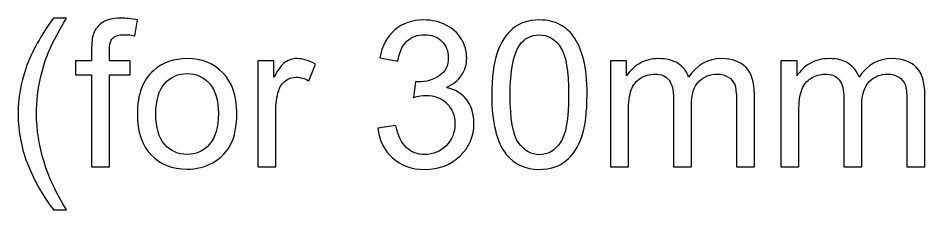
# Model space of a CAD drawing. Header units: centimetres. Extents: x 16 to 194, y -201 to 17.
# Drawn here: x 65.52 to 76.77, y -35.93 to -33.54 of the extents above; entities that cross this region are included whole.
import ezdxf

# ---------------------------------------------------------------- set-up
doc = ezdxf.new("R2010")
doc.units = ezdxf.units.CM
doc.header["$MEASUREMENT"] = 0
doc.layers.add('Layer 1', color=7, linetype='Continuous')

msp = doc.modelspace()

# ---------------------------------------------------------------- linework, layer by layer
at = {"layer": 'Layer 1', "color": 250}
for points, knots in [([(65.95487, -35.92573), (65.8321, -35.77037), (65.72796, -35.58876), (65.64287, -35.38048), (65.55778, -35.1722), (65.51545, -34.9563), (65.51545, -34.7332), (65.51545, -34.53635), (65.5472, -34.34797), (65.6107, -34.16805), (65.68521, -33.95892), (65.79993, -33.75064), (65.95487, -33.54321), (65.95487, -33.54321), (66.11489, -33.54321), (66.11489, -33.54321), (66.01498, -33.71508), (65.94852, -33.83785), (65.91635, -33.91151), (65.86597, -34.02539), (65.82618, -34.14434), (65.79739, -34.26838), (65.76183, -34.4229), (65.74405, -34.57826), (65.74405, -34.73447), (65.74405, -35.13198), (65.86766, -35.52907), (66.11489, -35.92573), (66.11489, -35.92573), (65.95487, -35.92573), (65.95487, -35.92573)], [0, 0, 0, 0, 0.1, 0.1, 0.1, 0.2, 0.2, 0.2, 0.3, 0.3, 0.3, 0.4, 0.4, 0.4, 0.5, 0.5, 0.5, 0.6, 0.6, 0.6, 0.7, 0.7, 0.7, 0.8, 0.8, 0.8, 0.9, 0.9, 0.9, 1, 1, 1, 1]), ([(66.42731, -35.39233), (66.42731, -35.39233), (66.42731, -34.24679), (66.42731, -34.24679), (66.42731, -34.24679), (66.22919, -34.24679), (66.22919, -34.24679), (66.22919, -34.24679), (66.22919, -34.07407), (66.22919, -34.07407), (66.22919, -34.07407), (66.42731, -34.07407), (66.42731, -34.07407), (66.42731, -34.07407), (66.42731, -33.93437), (66.42731, -33.93437), (66.42731, -33.84589), (66.43493, -33.78028), (66.45059, -33.73752), (66.47218, -33.67995), (66.50944, -33.63296), (66.56362, -33.59697), (66.61739, -33.56099), (66.69316, -33.54321), (66.79053, -33.54321), (66.85361, -33.54321), (66.92303, -33.55083), (66.99923, -33.56565), (66.99923, -33.56565), (66.96579, -33.76123), (66.96579, -33.76123), (66.91922, -33.75318), (66.87562, -33.74895), (66.83413, -33.74895), (66.7664, -33.74895), (66.71856, -33.76334), (66.6902, -33.79213), (66.66226, -33.82092), (66.64829, -33.87468), (66.64829, -33.95342), (66.64829, -33.95342), (66.64829, -34.07407), (66.64829, -34.07407), (66.64829, -34.07407), (66.90483, -34.07407), (66.90483, -34.07407), (66.90483, -34.07407), (66.90483, -34.24679), (66.90483, -34.24679), (66.90483, -34.24679), (66.65083, -34.24679), (66.65083, -34.24679), (66.65083, -34.24679), (66.65083, -35.39233), (66.65083, -35.39233), (66.65083, -35.39233), (66.42731, -35.39233), (66.42731, -35.39233)], [0, 0, 0, 0, 0.05263158, 0.05263158, 0.05263158, 0.10526316, 0.10526316, 0.10526316, 0.15789474, 0.15789474, 0.15789474, 0.21052632, 0.21052632, 0.21052632, 0.26315789, 0.26315789, 0.26315789, 0.31578947, 0.31578947, 0.31578947, 0.36842105, 0.36842105, 0.36842105, 0.42105263, 0.42105263, 0.42105263, 0.47368421, 0.47368421, 0.47368421, 0.52631579, 0.52631579, 0.52631579, 0.57894737, 0.57894737, 0.57894737, 0.63157895, 0.63157895, 0.63157895, 0.68421053, 0.68421053, 0.68421053, 0.73684211, 0.73684211, 0.73684211, 0.78947368, 0.78947368, 0.78947368, 0.84210526, 0.84210526, 0.84210526, 0.89473684, 0.89473684, 0.89473684, 0.94736842, 0.94736842, 0.94736842, 1, 1, 1, 1]), ([(69.98289, -34.90973), (69.98289, -34.90973), (70.20641, -34.87925), (70.20641, -34.87925), (70.23223, -35.00625), (70.27541, -35.09769), (70.3368, -35.15357), (70.39818, -35.20945), (70.47353, -35.23739), (70.56286, -35.23739), (70.66869, -35.23739), (70.75801, -35.20098), (70.82998, -35.12817), (70.90195, -35.05536), (70.93793, -34.96519), (70.93793, -34.85766), (70.93793, -34.75521), (70.90449, -34.67055), (70.83718, -34.60366), (70.77029, -34.5372), (70.6852, -34.50375), (70.58148, -34.50375), (70.53915, -34.50375), (70.48666, -34.51222), (70.42358, -34.52873), (70.42358, -34.52873), (70.44856, -34.33315), (70.44856, -34.33315), (70.46337, -34.33484), (70.47565, -34.33569), (70.48454, -34.33569), (70.58021, -34.33569), (70.66573, -34.31071), (70.74235, -34.26118), (70.81855, -34.21165), (70.85665, -34.13545), (70.85665, -34.03258), (70.85665, -33.95088), (70.82871, -33.88315), (70.77325, -33.82938), (70.7178, -33.77562), (70.64625, -33.74895), (70.55862, -33.74895), (70.47142, -33.74895), (70.39903, -33.77647), (70.34103, -33.8315), (70.28303, -33.88653), (70.24578, -33.96908), (70.22927, -34.07915), (70.22927, -34.07915), (70.00575, -34.03851), (70.00575, -34.03851), (70.03327, -33.88865), (70.09507, -33.77223), (70.19202, -33.68968), (70.28854, -33.60713), (70.40919, -33.56607), (70.55312, -33.56607), (70.65218, -33.56607), (70.74362, -33.58724), (70.82702, -33.62999), (70.91084, -33.67233), (70.97476, -33.73032), (71.01879, -33.80356), (71.06324, -33.87722), (71.08525, -33.95511), (71.08525, -34.03766), (71.08525, -34.11598), (71.06408, -34.1871), (71.02217, -34.25145), (70.97984, -34.31579), (70.91719, -34.36702), (70.83464, -34.40512), (70.94216, -34.42967), (71.02556, -34.48132), (71.08525, -34.55963), (71.14452, -34.63753), (71.17415, -34.73574), (71.17415, -34.853), (71.17415, -35.01175), (71.11615, -35.1468), (71.00058, -35.25729), (70.88459, -35.36778), (70.73812, -35.42281), (70.56116, -35.42281), (70.40157, -35.42281), (70.26906, -35.37497), (70.16365, -35.27972), (70.05782, -35.18447), (69.99771, -35.06128), (69.98289, -34.90973)], [0, 0, 0, 0, 0.03333333, 0.03333333, 0.03333333, 0.06666667, 0.06666667, 0.06666667, 0.1, 0.1, 0.1, 0.13333333, 0.13333333, 0.13333333, 0.16666667, 0.16666667, 0.16666667, 0.2, 0.2, 0.2, 0.23333333, 0.23333333, 0.23333333, 0.26666667, 0.26666667, 0.26666667, 0.3, 0.3, 0.3, 0.33333333, 0.33333333, 0.33333333, 0.36666667, 0.36666667, 0.36666667, 0.4, 0.4, 0.4, 0.43333333, 0.43333333, 0.43333333, 0.46666667, 0.46666667, 0.46666667, 0.5, 0.5, 0.5, 0.53333333, 0.53333333, 0.53333333, 0.56666667, 0.56666667, 0.56666667, 0.6, 0.6, 0.6, 0.63333333, 0.63333333, 0.63333333, 0.66666667, 0.66666667, 0.66666667, 0.7, 0.7, 0.7, 0.73333333, 0.73333333, 0.73333333, 0.76666667, 0.76666667, 0.76666667, 0.8, 0.8, 0.8, 0.83333333, 0.83333333, 0.83333333, 0.86666667, 0.86666667, 0.86666667, 0.9, 0.9, 0.9, 0.93333333, 0.93333333, 0.93333333, 0.96666667, 0.96666667, 0.96666667, 1, 1, 1, 1]), ([(71.39555, -34.49486), (71.39555, -34.28023), (71.41756, -34.10667), (71.46159, -33.97543), (71.50604, -33.84378), (71.57166, -33.7426), (71.65886, -33.6719), (71.74565, -33.60121), (71.85529, -33.56607), (71.98737, -33.56607), (72.08474, -33.56607), (72.17025, -33.58554), (72.24433, -33.62491), (72.31799, -33.66428), (72.37895, -33.72101), (72.42637, -33.79509), (72.47378, -33.86875), (72.51103, -33.95892), (72.53813, -34.06518), (72.56564, -34.17144), (72.57919, -34.31495), (72.57919, -34.49486), (72.57919, -34.70822), (72.55718, -34.88094), (72.51357, -35.01218), (72.46997, -35.14383), (72.40435, -35.24501), (72.31715, -35.31613), (72.23036, -35.38725), (72.1203, -35.42281), (71.98737, -35.42281), (71.81253, -35.42281), (71.67495, -35.36058), (71.57504, -35.2357), (71.45524, -35.0833), (71.39555, -34.83649), (71.39555, -34.49486)], [0, 0, 0, 0, 0.08333333, 0.08333333, 0.08333333, 0.16666667, 0.16666667, 0.16666667, 0.25, 0.25, 0.25, 0.33333333, 0.33333333, 0.33333333, 0.41666667, 0.41666667, 0.41666667, 0.5, 0.5, 0.5, 0.58333333, 0.58333333, 0.58333333, 0.66666667, 0.66666667, 0.66666667, 0.75, 0.75, 0.75, 0.83333333, 0.83333333, 0.83333333, 0.91666667, 0.91666667, 0.91666667, 1, 1, 1, 1]), ([(71.62415, -34.49571), (71.62415, -34.79501), (71.65886, -34.99397), (71.72871, -35.09219), (71.79856, -35.19082), (71.88492, -35.23993), (71.98737, -35.23993), (72.08982, -35.23993), (72.17618, -35.1904), (72.24603, -35.09176), (72.31588, -34.9927), (72.35059, -34.79416), (72.35059, -34.49571), (72.35059, -34.19641), (72.31588, -33.99745), (72.24603, -33.89923), (72.1766, -33.8006), (72.08939, -33.75149), (71.98483, -33.75149), (71.88238, -33.75149), (71.80026, -33.79509), (71.73887, -33.88188), (71.66225, -33.99237), (71.62415, -34.19726), (71.62415, -34.49571)], [0, 0, 0, 0, 0.125, 0.125, 0.125, 0.25, 0.25, 0.25, 0.375, 0.375, 0.375, 0.5, 0.5, 0.5, 0.625, 0.625, 0.625, 0.75, 0.75, 0.75, 0.875, 0.875, 0.875, 1, 1, 1, 1]), ([(66.99585, -34.7332), (66.99585, -34.48978), (67.06358, -34.30944), (67.19947, -34.19218), (67.3125, -34.09481), (67.45093, -34.04613), (67.61392, -34.04613), (67.79468, -34.04613), (67.94285, -34.1054), (68.05799, -34.22393), (68.17272, -34.34204), (68.23029, -34.50587), (68.23029, -34.71457), (68.23029, -34.88391), (68.20489, -35.01683), (68.15409, -35.11378), (68.10329, -35.21072), (68.02921, -35.28607), (67.93184, -35.33984), (67.8349, -35.3936), (67.72864, -35.42027), (67.61392, -35.42027), (67.42934, -35.42027), (67.28033, -35.36143), (67.16645, -35.24332), (67.05258, -35.12521), (66.99585, -34.95503), (66.99585, -34.7332)], [0, 0, 0, 0, 0.11111111, 0.11111111, 0.11111111, 0.22222222, 0.22222222, 0.22222222, 0.33333333, 0.33333333, 0.33333333, 0.44444444, 0.44444444, 0.44444444, 0.55555556, 0.55555556, 0.55555556, 0.66666667, 0.66666667, 0.66666667, 0.77777778, 0.77777778, 0.77777778, 0.88888889, 0.88888889, 0.88888889, 1, 1, 1, 1]), ([(68.48979, -35.39233), (68.48979, -35.39233), (68.48979, -34.07407), (68.48979, -34.07407), (68.48979, -34.07407), (68.69045, -34.07407), (68.69045, -34.07407), (68.69045, -34.07407), (68.69045, -34.276), (68.69045, -34.276), (68.74167, -34.18244), (68.78909, -34.12064), (68.83269, -34.091), (68.87629, -34.06095), (68.92413, -34.04613), (68.9762, -34.04613), (69.05155, -34.04613), (69.12818, -34.06984), (69.20607, -34.11683), (69.20607, -34.11683), (69.12648, -34.32299), (69.12648, -34.32299), (69.0723, -34.29251), (69.01811, -34.27727), (68.96392, -34.27727), (68.91524, -34.27727), (68.87164, -34.29209), (68.83311, -34.3213), (68.79459, -34.35051), (68.76707, -34.39115), (68.75056, -34.44322), (68.72559, -34.52238), (68.71331, -34.60916), (68.71331, -34.70357), (68.71331, -34.70357), (68.71331, -35.39233), (68.71331, -35.39233), (68.71331, -35.39233), (68.48979, -35.39233), (68.48979, -35.39233)], [0, 0, 0, 0, 0.07692308, 0.07692308, 0.07692308, 0.15384615, 0.15384615, 0.15384615, 0.23076923, 0.23076923, 0.23076923, 0.30769231, 0.30769231, 0.30769231, 0.38461538, 0.38461538, 0.38461538, 0.46153846, 0.46153846, 0.46153846, 0.53846154, 0.53846154, 0.53846154, 0.61538462, 0.61538462, 0.61538462, 0.69230769, 0.69230769, 0.69230769, 0.76923077, 0.76923077, 0.76923077, 0.84615385, 0.84615385, 0.84615385, 0.92307692, 0.92307692, 0.92307692, 1, 1, 1, 1]), ([(72.86917, -35.39233), (72.86917, -35.39233), (72.86917, -34.07407), (72.86917, -34.07407), (72.86917, -34.07407), (73.06983, -34.07407), (73.06983, -34.07407), (73.06983, -34.07407), (73.06983, -34.26034), (73.06983, -34.26034), (73.11089, -34.19599), (73.16593, -34.14392), (73.23451, -34.10497), (73.30309, -34.0656), (73.38098, -34.04613), (73.46861, -34.04613), (73.56598, -34.04613), (73.64599, -34.06645), (73.70822, -34.10667), (73.77045, -34.14731), (73.81447, -34.20361), (73.83987, -34.27642), (73.94486, -34.12275), (74.08075, -34.04613), (74.24839, -34.04613), (74.37962, -34.04613), (74.4808, -34.08211), (74.55107, -34.1545), (74.62177, -34.22689), (74.65733, -34.33823), (74.65733, -34.48851), (74.65733, -34.48851), (74.65733, -35.39233), (74.65733, -35.39233), (74.65733, -35.39233), (74.43381, -35.39233), (74.43381, -35.39233), (74.43381, -35.39233), (74.43381, -34.5626), (74.43381, -34.5626), (74.43381, -34.4737), (74.42619, -34.40935), (74.4118, -34.36998), (74.3974, -34.33061), (74.37116, -34.29928), (74.33263, -34.27515), (74.29453, -34.25102), (74.24966, -34.23917), (74.19844, -34.23917), (74.1053, -34.23917), (74.02826, -34.27007), (73.96687, -34.33146), (73.90549, -34.39326), (73.87501, -34.4919), (73.87501, -34.62737), (73.87501, -34.62737), (73.87501, -35.39233), (73.87501, -35.39233), (73.87501, -35.39233), (73.65149, -35.39233), (73.65149, -35.39233), (73.65149, -35.39233), (73.65149, -34.53677), (73.65149, -34.53677), (73.65149, -34.43771), (73.63329, -34.36321), (73.59688, -34.31368), (73.56047, -34.26415), (73.50078, -34.23917), (73.41823, -34.23917), (73.35558, -34.23917), (73.29758, -34.25568), (73.24424, -34.2887), (73.1909, -34.32172), (73.15238, -34.36998), (73.12825, -34.4339), (73.10454, -34.4974), (73.09269, -34.58927), (73.09269, -34.70907), (73.09269, -34.70907), (73.09269, -35.39233), (73.09269, -35.39233), (73.09269, -35.39233), (72.86917, -35.39233), (72.86917, -35.39233)], [0, 0, 0, 0, 0.03571429, 0.03571429, 0.03571429, 0.07142857, 0.07142857, 0.07142857, 0.10714286, 0.10714286, 0.10714286, 0.14285714, 0.14285714, 0.14285714, 0.17857143, 0.17857143, 0.17857143, 0.21428571, 0.21428571, 0.21428571, 0.25, 0.25, 0.25, 0.28571429, 0.28571429, 0.28571429, 0.32142857, 0.32142857, 0.32142857, 0.35714286, 0.35714286, 0.35714286, 0.39285714, 0.39285714, 0.39285714, 0.42857143, 0.42857143, 0.42857143, 0.46428571, 0.46428571, 0.46428571, 0.5, 0.5, 0.5, 0.53571429, 0.53571429, 0.53571429, 0.57142857, 0.57142857, 0.57142857, 0.60714286, 0.60714286, 0.60714286, 0.64285714, 0.64285714, 0.64285714, 0.67857143, 0.67857143, 0.67857143, 0.71428571, 0.71428571, 0.71428571, 0.75, 0.75, 0.75, 0.78571429, 0.78571429, 0.78571429, 0.82142857, 0.82142857, 0.82142857, 0.85714286, 0.85714286, 0.85714286, 0.89285714, 0.89285714, 0.89285714, 0.92857143, 0.92857143, 0.92857143, 0.96428571, 0.96428571, 0.96428571, 1, 1, 1, 1]), ([(74.98499, -35.39233), (74.98499, -35.39233), (74.98499, -34.07407), (74.98499, -34.07407), (74.98499, -34.07407), (75.18565, -34.07407), (75.18565, -34.07407), (75.18565, -34.07407), (75.18565, -34.26034), (75.18565, -34.26034), (75.22671, -34.19599), (75.28175, -34.14392), (75.35033, -34.10497), (75.41891, -34.0656), (75.4968, -34.04613), (75.58443, -34.04613), (75.6818, -34.04613), (75.76181, -34.06645), (75.82404, -34.10667), (75.88627, -34.14731), (75.93029, -34.20361), (75.95569, -34.27642), (76.06068, -34.12275), (76.19657, -34.04613), (76.36421, -34.04613), (76.49544, -34.04613), (76.59662, -34.08211), (76.66689, -34.1545), (76.73759, -34.22689), (76.77315, -34.33823), (76.77315, -34.48851), (76.77315, -34.48851), (76.77315, -35.39233), (76.77315, -35.39233), (76.77315, -35.39233), (76.54963, -35.39233), (76.54963, -35.39233), (76.54963, -35.39233), (76.54963, -34.5626), (76.54963, -34.5626), (76.54963, -34.4737), (76.54201, -34.40935), (76.52762, -34.36998), (76.51322, -34.33061), (76.48698, -34.29928), (76.44845, -34.27515), (76.41035, -34.25102), (76.36548, -34.23917), (76.31426, -34.23917), (76.22112, -34.23917), (76.14408, -34.27007), (76.08269, -34.33146), (76.02131, -34.39326), (75.99083, -34.4919), (75.99083, -34.62737), (75.99083, -34.62737), (75.99083, -35.39233), (75.99083, -35.39233), (75.99083, -35.39233), (75.76731, -35.39233), (75.76731, -35.39233), (75.76731, -35.39233), (75.76731, -34.53677), (75.76731, -34.53677), (75.76731, -34.43771), (75.74911, -34.36321), (75.7127, -34.31368), (75.67629, -34.26415), (75.6166, -34.23917), (75.53405, -34.23917), (75.4714, -34.23917), (75.4134, -34.25568), (75.36006, -34.2887), (75.30672, -34.32172), (75.2682, -34.36998), (75.24407, -34.4339), (75.22036, -34.4974), (75.20851, -34.58927), (75.20851, -34.70907), (75.20851, -34.70907), (75.20851, -35.39233), (75.20851, -35.39233), (75.20851, -35.39233), (74.98499, -35.39233), (74.98499, -35.39233)], [0, 0, 0, 0, 0.03571429, 0.03571429, 0.03571429, 0.07142857, 0.07142857, 0.07142857, 0.10714286, 0.10714286, 0.10714286, 0.14285714, 0.14285714, 0.14285714, 0.17857143, 0.17857143, 0.17857143, 0.21428571, 0.21428571, 0.21428571, 0.25, 0.25, 0.25, 0.28571429, 0.28571429, 0.28571429, 0.32142857, 0.32142857, 0.32142857, 0.35714286, 0.35714286, 0.35714286, 0.39285714, 0.39285714, 0.39285714, 0.42857143, 0.42857143, 0.42857143, 0.46428571, 0.46428571, 0.46428571, 0.5, 0.5, 0.5, 0.53571429, 0.53571429, 0.53571429, 0.57142857, 0.57142857, 0.57142857, 0.60714286, 0.60714286, 0.60714286, 0.64285714, 0.64285714, 0.64285714, 0.67857143, 0.67857143, 0.67857143, 0.71428571, 0.71428571, 0.71428571, 0.75, 0.75, 0.75, 0.78571429, 0.78571429, 0.78571429, 0.82142857, 0.82142857, 0.82142857, 0.85714286, 0.85714286, 0.85714286, 0.89285714, 0.89285714, 0.89285714, 0.92857143, 0.92857143, 0.92857143, 0.96428571, 0.96428571, 0.96428571, 1, 1, 1, 1]), ([(67.22445, -34.73362), (67.22445, -34.90211), (67.26128, -35.02826), (67.33494, -35.11166), (67.40902, -35.19548), (67.50173, -35.23739), (67.61392, -35.23739), (67.72483, -35.23739), (67.81712, -35.19548), (67.8912, -35.11124), (67.96486, -35.02699), (68.00169, -34.89872), (68.00169, -34.72643), (68.00169, -34.56387), (67.96444, -34.44068), (67.89035, -34.35728), (67.81627, -34.27346), (67.72398, -34.23155), (67.61392, -34.23155), (67.50173, -34.23155), (67.40902, -34.27304), (67.33494, -34.35643), (67.26128, -34.43983), (67.22445, -34.56556), (67.22445, -34.73362)], [0, 0, 0, 0, 0.125, 0.125, 0.125, 0.25, 0.25, 0.25, 0.375, 0.375, 0.375, 0.5, 0.5, 0.5, 0.625, 0.625, 0.625, 0.75, 0.75, 0.75, 0.875, 0.875, 0.875, 1, 1, 1, 1])]:
    msp.add_open_spline(points, degree=3, knots=knots, dxfattribs=at)

doc.saveas('drawing.dxf')
